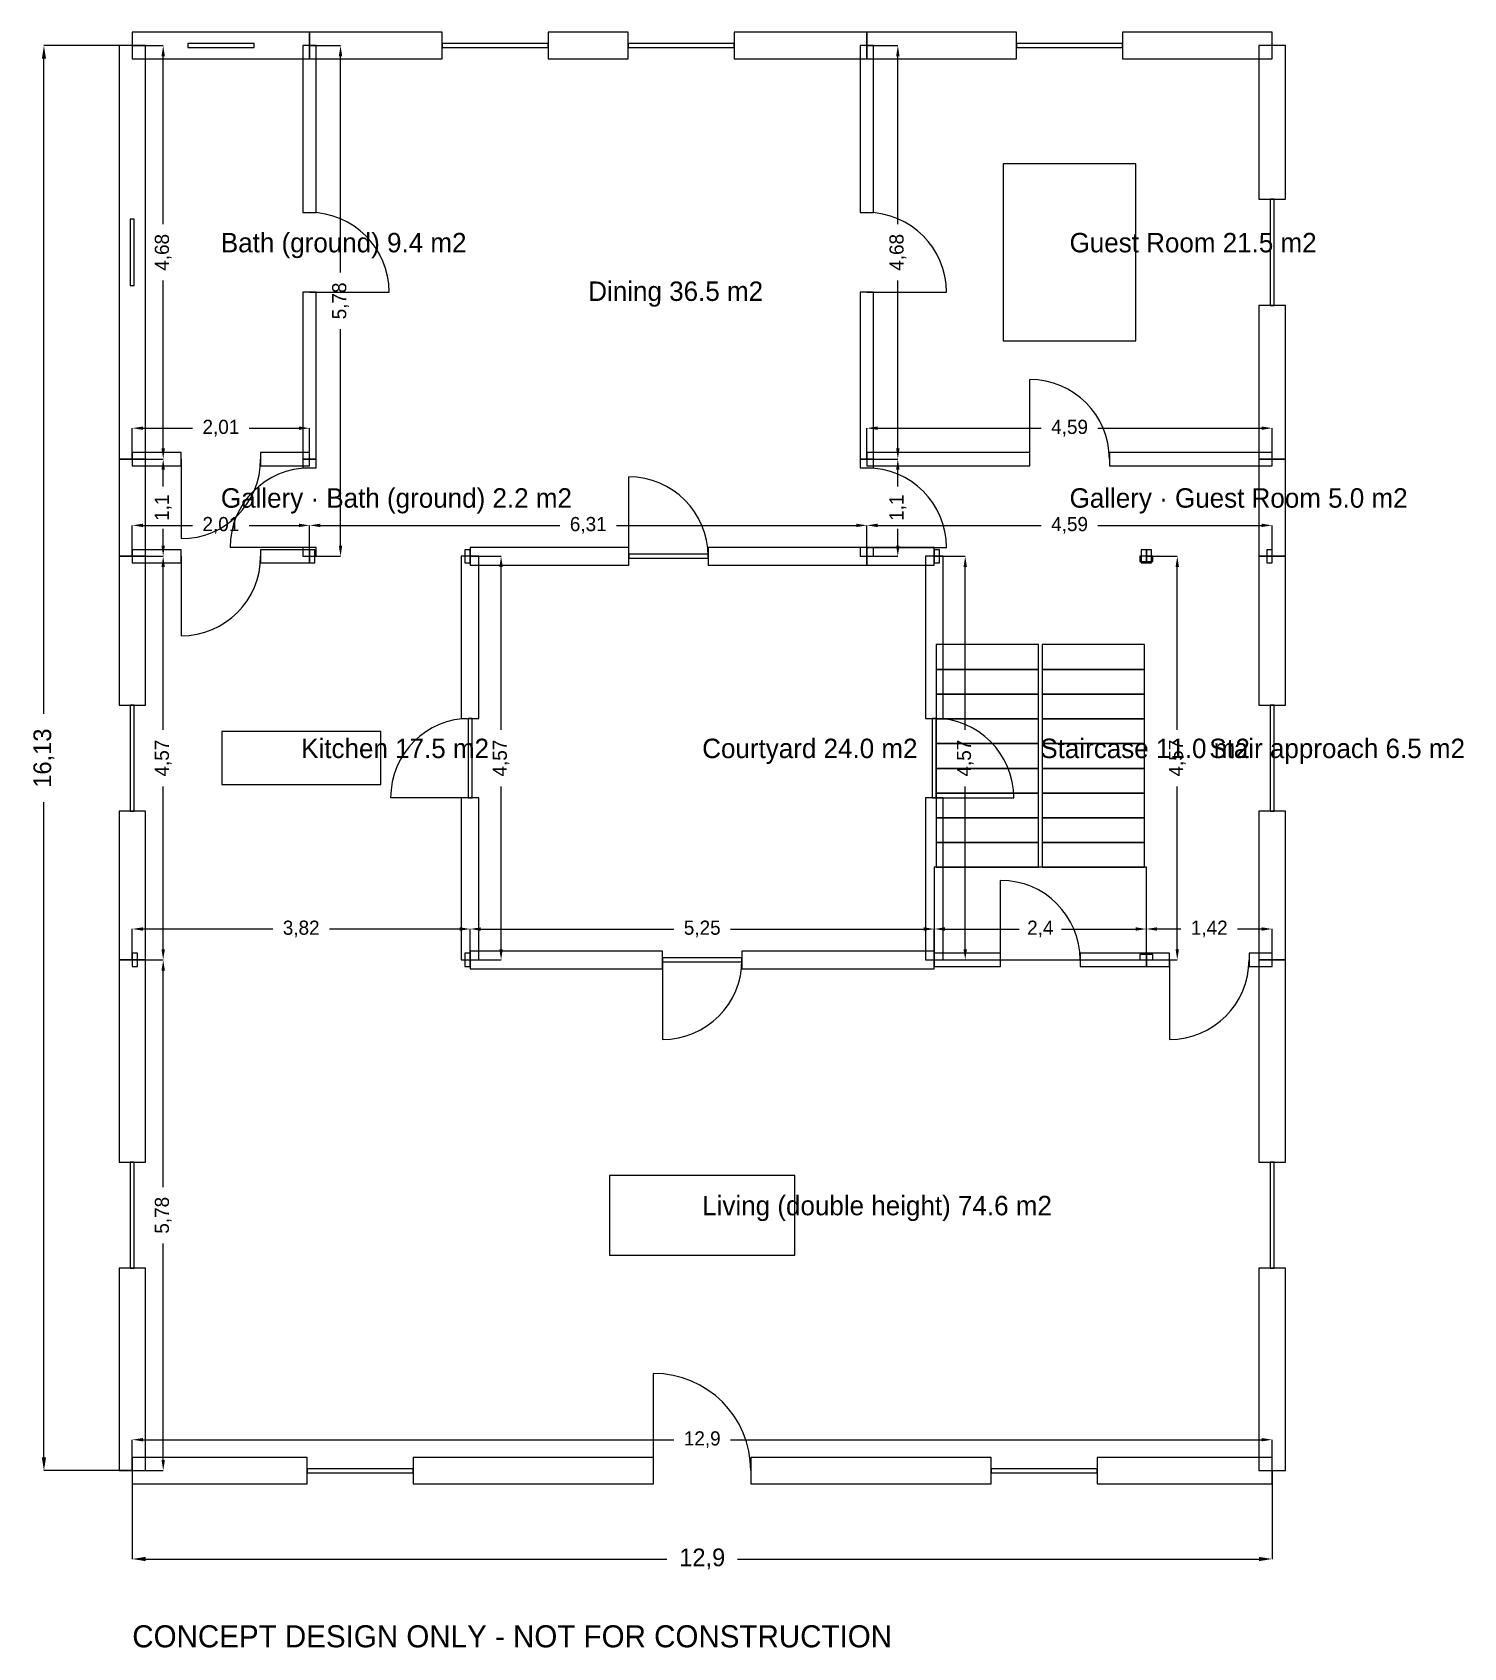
# Model space of a CAD drawing. Header units: metres. Extents: x 1.4 to 17.6, y 3.9 to 22.2.
import ezdxf

# ---------------------------------------------------------------- set-up
doc = ezdxf.new("R2010")
doc.units = ezdxf.units.M
for name, color, linetype in [('dimensions', 8, 'Continuous'), ('doors', 2, 'Continuous'), ('furniture', 3, 'Continuous'), ('labels', 7, 'Continuous'), ('stairs', 6, 'Continuous'), ('walls', 7, 'Continuous'), ('windows', 4, 'Continuous')]:
    doc.layers.add(name, color=color, linetype=linetype)
doc.dimstyles.get("Standard").update_dxf_attribs({"dimtxt": 2.5, "dimasz": 2.5, "dimexe": 1.25, "dimexo": 0.625, "dimtad": 1, "dimcen": 2.5, "dimazin": 3, "dimtfac": 1, "dimtmove": 0, "dimatfit": 3})

# ---------------------------------------------------------------- blocks, each defined once
blk = doc.blocks.new('_CLOSEDFILLED')
at = {"color": 0, "linetype": 'BYBLOCK'}
blk.add_solid([(-1, 0.16), (0, 0), (-1, -0.16)], dxfattribs=at)
blk = doc.blocks.new('*D1')
for p, q in [((2.549, 5.936), (2.549, 6.286)), ((2.669, 6.286), (8.68, 6.286)), ((9.32, 6.286), (15.331, 6.286)), ((15.451, 5.936), (15.451, 6.286))]:
    blk.add_line(p, q)
at = {"layer": 'Defpoints'}
for p in [(2.549, 6.286), (2.549, 5.936), (15.451, 5.936)]:
    blk.add_point(p, dxfattribs=at)
at = {"layer": 'dimensions', "xscale": 0.12, "yscale": 0.12, "rotation": 180}
blk.add_blockref('_CLOSEDFILLED', (2.549, 6.286), dxfattribs=at)
at = {"layer": 'dimensions', "xscale": 0.12, "yscale": 0.12}
blk.add_blockref('_CLOSEDFILLED', (15.451, 6.286), dxfattribs=at)
at = {"layer": 'dimensions', "insert": (9, 6.286), "char_height": 0.16, "attachment_point": 5}
blk.add_mtext('12,9', dxfattribs=at)
blk = doc.blocks.new('*D2')
for p, q in [((2.549, 11.716), (2.899, 11.716)), ((2.899, 9.146), (2.899, 11.596)), ((2.899, 6.056), (2.899, 8.506)), ((2.549, 5.936), (2.899, 5.936))]:
    blk.add_line(p, q)
at = {"layer": 'Defpoints'}
for p in [(2.549, 11.716), (2.549, 5.936), (2.899, 5.936)]:
    blk.add_point(p, dxfattribs=at)
at = {"layer": 'dimensions', "xscale": 0.12, "yscale": 0.12}
for p, rotation in [((2.899, 11.716), 90), ((2.899, 5.936), 270)]:
    blk.add_blockref('_CLOSEDFILLED', p, dxfattribs=dict(at, rotation=rotation))
at = {"layer": 'dimensions', "insert": (2.899, 8.826), "char_height": 0.16, "attachment_point": 5, "rotation": 90}
blk.add_mtext('5,78', dxfattribs=at)
blk = doc.blocks.new('*D3')
for p, q in [((2.549, 17.384), (2.549, 17.734)), ((2.669, 17.734), (3.232, 17.734)), ((3.872, 17.734), (4.436, 17.734)), ((4.556, 17.384), (4.556, 17.734))]:
    blk.add_line(p, q)
at = {"layer": 'Defpoints'}
for p in [(2.549, 17.734), (2.549, 17.384), (4.556, 17.384)]:
    blk.add_point(p, dxfattribs=at)
at = {"layer": 'dimensions', "xscale": 0.12, "yscale": 0.12, "rotation": 180}
blk.add_blockref('_CLOSEDFILLED', (2.549, 17.734), dxfattribs=at)
at = {"layer": 'dimensions', "xscale": 0.12, "yscale": 0.12}
blk.add_blockref('_CLOSEDFILLED', (4.556, 17.734), dxfattribs=at)
at = {"layer": 'dimensions', "insert": (3.552, 17.734), "char_height": 0.16, "attachment_point": 5}
blk.add_mtext('2,01', dxfattribs=at)
blk = doc.blocks.new('*D4')
for p, q in [((2.549, 22.064), (2.899, 22.064)), ((2.899, 20.044), (2.899, 21.944)), ((2.899, 17.504), (2.899, 19.404)), ((2.549, 17.384), (2.899, 17.384))]:
    blk.add_line(p, q)
at = {"layer": 'Defpoints'}
for p in [(2.549, 22.064), (2.549, 17.384), (2.899, 17.384)]:
    blk.add_point(p, dxfattribs=at)
at = {"layer": 'dimensions', "xscale": 0.12, "yscale": 0.12}
for p, rotation in [((2.899, 22.064), 90), ((2.899, 17.384), 270)]:
    blk.add_blockref('_CLOSEDFILLED', p, dxfattribs=dict(at, rotation=rotation))
at = {"layer": 'dimensions', "insert": (2.899, 19.724), "char_height": 0.16, "attachment_point": 5, "rotation": 90}
blk.add_mtext('4,68', dxfattribs=at)
blk = doc.blocks.new('*D5')
for p, q in [((2.549, 16.284), (2.549, 16.634)), ((2.669, 16.634), (3.232, 16.634)), ((3.872, 16.634), (4.436, 16.634)), ((4.556, 16.284), (4.556, 16.634))]:
    blk.add_line(p, q)
at = {"layer": 'Defpoints'}
for p in [(2.549, 16.634), (2.549, 16.284), (4.556, 16.284)]:
    blk.add_point(p, dxfattribs=at)
at = {"layer": 'dimensions', "xscale": 0.12, "yscale": 0.12, "rotation": 180}
blk.add_blockref('_CLOSEDFILLED', (2.549, 16.634), dxfattribs=at)
at = {"layer": 'dimensions', "xscale": 0.12, "yscale": 0.12}
blk.add_blockref('_CLOSEDFILLED', (4.556, 16.634), dxfattribs=at)
at = {"layer": 'dimensions', "insert": (3.552, 16.634), "char_height": 0.16, "attachment_point": 5}
blk.add_mtext('2,01', dxfattribs=at)
blk = doc.blocks.new('*D6')
for p, q in [((2.548644, 17.384161), (2.898644, 17.384161)), ((2.898644, 17.074161), (2.898644, 17.264161)), ((2.898644, 16.404161), (2.898644, 16.594161)), ((2.548644, 16.284161), (2.898644, 16.284161))]:
    blk.add_line(p, q)
at = {"layer": 'Defpoints'}
for p in [(2.548644, 17.384161), (2.548644, 16.284161), (2.898644, 16.284161)]:
    blk.add_point(p, dxfattribs=at)
at = {"layer": 'dimensions', "xscale": 0.12, "yscale": 0.12}
for p, rotation in [((2.898644, 17.384161), 90), ((2.898644, 16.284161), 270)]:
    blk.add_blockref('_CLOSEDFILLED', p, dxfattribs=dict(at, rotation=rotation))
at = {"layer": 'dimensions', "insert": (2.898644, 16.834161), "char_height": 0.16, "attachment_point": 5, "rotation": 90}
blk.add_mtext('1,1', dxfattribs=at)
blk = doc.blocks.new('*D7')
for p, q in [((4.556, 16.284), (4.556, 16.634)), ((4.676, 16.634), (7.39, 16.634)), ((8.03, 16.634), (10.744, 16.634)), ((10.864, 16.284), (10.864, 16.634))]:
    blk.add_line(p, q)
at = {"layer": 'Defpoints'}
for p in [(4.556, 16.634), (4.556, 16.284), (10.864, 16.284)]:
    blk.add_point(p, dxfattribs=at)
at = {"layer": 'dimensions', "xscale": 0.12, "yscale": 0.12, "rotation": 180}
blk.add_blockref('_CLOSEDFILLED', (4.556, 16.634), dxfattribs=at)
at = {"layer": 'dimensions', "xscale": 0.12, "yscale": 0.12}
blk.add_blockref('_CLOSEDFILLED', (10.864, 16.634), dxfattribs=at)
at = {"layer": 'dimensions', "insert": (7.71, 16.634), "char_height": 0.16, "attachment_point": 5}
blk.add_mtext('6,31', dxfattribs=at)
blk = doc.blocks.new('*D8')
for p, q in [((4.556, 22.064), (4.906, 22.064)), ((4.906, 19.494), (4.906, 21.944)), ((4.906, 16.404), (4.906, 18.854)), ((4.556, 16.284), (4.906, 16.284))]:
    blk.add_line(p, q)
at = {"layer": 'Defpoints'}
for p in [(4.556, 22.064), (4.556, 16.284), (4.906, 16.284)]:
    blk.add_point(p, dxfattribs=at)
at = {"layer": 'dimensions', "xscale": 0.12, "yscale": 0.12}
for p, rotation in [((4.906, 22.064), 90), ((4.906, 16.284), 270)]:
    blk.add_blockref('_CLOSEDFILLED', p, dxfattribs=dict(at, rotation=rotation))
at = {"layer": 'dimensions', "insert": (4.906, 19.174), "char_height": 0.16, "attachment_point": 5, "rotation": 90}
blk.add_mtext('5,78', dxfattribs=at)
blk = doc.blocks.new('*D9')
for p, q in [((10.864, 17.384), (10.864, 17.734)), ((10.984, 17.734), (12.838, 17.734)), ((13.478, 17.734), (15.331, 17.734)), ((15.451, 17.384), (15.451, 17.734))]:
    blk.add_line(p, q)
at = {"layer": 'Defpoints'}
for p in [(10.864, 17.734), (10.864, 17.384), (15.451, 17.384)]:
    blk.add_point(p, dxfattribs=at)
at = {"layer": 'dimensions', "xscale": 0.12, "yscale": 0.12, "rotation": 180}
blk.add_blockref('_CLOSEDFILLED', (10.864, 17.734), dxfattribs=at)
at = {"layer": 'dimensions', "xscale": 0.12, "yscale": 0.12}
blk.add_blockref('_CLOSEDFILLED', (15.451, 17.734), dxfattribs=at)
at = {"layer": 'dimensions', "insert": (13.158, 17.734), "char_height": 0.16, "attachment_point": 5}
blk.add_mtext('4,59', dxfattribs=at)
blk = doc.blocks.new('*D10')
for p, q in [((10.864, 22.064), (11.214, 22.064)), ((11.214, 20.044), (11.214, 21.944)), ((11.214, 17.504), (11.214, 19.404)), ((10.864, 17.384), (11.214, 17.384))]:
    blk.add_line(p, q)
at = {"layer": 'Defpoints'}
for p in [(10.864, 22.064), (10.864, 17.384), (11.214, 17.384)]:
    blk.add_point(p, dxfattribs=at)
at = {"layer": 'dimensions', "xscale": 0.12, "yscale": 0.12}
for p, rotation in [((11.214, 22.064), 90), ((11.214, 17.384), 270)]:
    blk.add_blockref('_CLOSEDFILLED', p, dxfattribs=dict(at, rotation=rotation))
at = {"layer": 'dimensions', "insert": (11.214, 19.724), "char_height": 0.16, "attachment_point": 5, "rotation": 90}
blk.add_mtext('4,68', dxfattribs=at)
blk = doc.blocks.new('*D11')
for p, q in [((10.864, 16.284), (10.864, 16.634)), ((10.984, 16.634), (12.838, 16.634)), ((13.478, 16.634), (15.331, 16.634)), ((15.451, 16.284), (15.451, 16.634))]:
    blk.add_line(p, q)
at = {"layer": 'Defpoints'}
for p in [(10.864, 16.634), (10.864, 16.284), (15.451, 16.284)]:
    blk.add_point(p, dxfattribs=at)
at = {"layer": 'dimensions', "xscale": 0.12, "yscale": 0.12, "rotation": 180}
blk.add_blockref('_CLOSEDFILLED', (10.864, 16.634), dxfattribs=at)
at = {"layer": 'dimensions', "xscale": 0.12, "yscale": 0.12}
blk.add_blockref('_CLOSEDFILLED', (15.451, 16.634), dxfattribs=at)
at = {"layer": 'dimensions', "insert": (13.158, 16.634), "char_height": 0.16, "attachment_point": 5}
blk.add_mtext('4,59', dxfattribs=at)
blk = doc.blocks.new('*D12')
for p, q in [((10.863725, 17.384161), (11.213725, 17.384161)), ((11.213725, 17.074161), (11.213725, 17.264161)), ((11.213725, 16.404161), (11.213725, 16.594161)), ((10.863725, 16.284161), (11.213725, 16.284161))]:
    blk.add_line(p, q)
at = {"layer": 'Defpoints'}
for p in [(10.863725, 17.384161), (10.863725, 16.284161), (11.213725, 16.284161)]:
    blk.add_point(p, dxfattribs=at)
at = {"layer": 'dimensions', "xscale": 0.12, "yscale": 0.12}
for p, rotation in [((11.213725, 17.384161), 90), ((11.213725, 16.284161), 270)]:
    blk.add_blockref('_CLOSEDFILLED', p, dxfattribs=dict(at, rotation=rotation))
at = {"layer": 'dimensions', "insert": (11.213725, 16.834161), "char_height": 0.16, "attachment_point": 5, "rotation": 90}
blk.add_mtext('1,1', dxfattribs=at)
blk = doc.blocks.new('*D13')
for p, q in [((2.549, 11.716), (2.549, 12.066)), ((2.669, 12.066), (4.141, 12.066)), ((4.781, 12.066), (6.253, 12.066)), ((6.373, 11.716), (6.373, 12.066))]:
    blk.add_line(p, q)
at = {"layer": 'Defpoints'}
for p in [(2.549, 12.066), (2.549, 11.716), (6.373, 11.716)]:
    blk.add_point(p, dxfattribs=at)
at = {"layer": 'dimensions', "xscale": 0.12, "yscale": 0.12, "rotation": 180}
blk.add_blockref('_CLOSEDFILLED', (2.549, 12.066), dxfattribs=at)
at = {"layer": 'dimensions', "xscale": 0.12, "yscale": 0.12}
blk.add_blockref('_CLOSEDFILLED', (6.373, 12.066), dxfattribs=at)
at = {"layer": 'dimensions', "insert": (4.461, 12.066), "char_height": 0.16, "attachment_point": 5}
blk.add_mtext('3,82', dxfattribs=at)
blk = doc.blocks.new('*D14')
for p, q in [((2.548644, 16.284161), (2.898644, 16.284161)), ((2.898644, 14.32), (2.898644, 16.164161)), ((2.898644, 11.835839), (2.898644, 13.68)), ((2.548644, 11.715839), (2.898644, 11.715839))]:
    blk.add_line(p, q)
at = {"layer": 'Defpoints'}
for p in [(2.548644, 16.284161), (2.548644, 11.715839), (2.898644, 11.715839)]:
    blk.add_point(p, dxfattribs=at)
at = {"layer": 'dimensions', "xscale": 0.12, "yscale": 0.12}
for p, rotation in [((2.898644, 16.284161), 90), ((2.898644, 11.715839), 270)]:
    blk.add_blockref('_CLOSEDFILLED', p, dxfattribs=dict(at, rotation=rotation))
at = {"layer": 'dimensions', "insert": (2.898644, 14), "char_height": 0.16, "attachment_point": 5, "rotation": 90}
blk.add_mtext('4,57', dxfattribs=at)
blk = doc.blocks.new('*D15')
for p, q in [((11.626785, 11.715839), (11.626785, 12.065839)), ((11.746785, 12.065839), (12.586785, 12.065839)), ((13.066785, 12.065839), (13.906785, 12.065839)), ((14.026785, 11.715839), (14.026785, 12.065839))]:
    blk.add_line(p, q)
at = {"layer": 'Defpoints'}
for p in [(11.626785, 12.065839), (11.626785, 11.715839), (14.026785, 11.715839)]:
    blk.add_point(p, dxfattribs=at)
at = {"layer": 'dimensions', "xscale": 0.12, "yscale": 0.12, "rotation": 180}
blk.add_blockref('_CLOSEDFILLED', (11.626785, 12.065839), dxfattribs=at)
at = {"layer": 'dimensions', "xscale": 0.12, "yscale": 0.12}
blk.add_blockref('_CLOSEDFILLED', (14.026785, 12.065839), dxfattribs=at)
at = {"layer": 'dimensions', "insert": (12.826785, 12.065839), "char_height": 0.16, "attachment_point": 5}
blk.add_mtext('2,4', dxfattribs=at)
blk = doc.blocks.new('*D16')
for p, q in [((11.626785, 16.284161), (11.976785, 16.284161)), ((11.976785, 14.32), (11.976785, 16.164161)), ((11.976785, 11.835839), (11.976785, 13.68)), ((11.626785, 11.715839), (11.976785, 11.715839))]:
    blk.add_line(p, q)
at = {"layer": 'Defpoints'}
for p in [(11.626785, 16.284161), (11.626785, 11.715839), (11.976785, 11.715839)]:
    blk.add_point(p, dxfattribs=at)
at = {"layer": 'dimensions', "xscale": 0.12, "yscale": 0.12}
for p, rotation in [((11.976785, 16.284161), 90), ((11.976785, 11.715839), 270)]:
    blk.add_blockref('_CLOSEDFILLED', p, dxfattribs=dict(at, rotation=rotation))
at = {"layer": 'dimensions', "insert": (11.976785, 14), "char_height": 0.16, "attachment_point": 5, "rotation": 90}
blk.add_mtext('4,57', dxfattribs=at)
blk = doc.blocks.new('*D17')
for p, q in [((14.027, 11.716), (14.027, 12.066)), ((14.147, 12.066), (14.419, 12.066)), ((15.059, 12.066), (15.331, 12.066)), ((15.451, 11.716), (15.451, 12.066))]:
    blk.add_line(p, q)
at = {"layer": 'Defpoints'}
for p in [(14.027, 12.066), (14.027, 11.716), (15.451, 11.716)]:
    blk.add_point(p, dxfattribs=at)
at = {"layer": 'dimensions', "xscale": 0.12, "yscale": 0.12, "rotation": 180}
blk.add_blockref('_CLOSEDFILLED', (14.027, 12.066), dxfattribs=at)
at = {"layer": 'dimensions', "xscale": 0.12, "yscale": 0.12}
blk.add_blockref('_CLOSEDFILLED', (15.451, 12.066), dxfattribs=at)
at = {"layer": 'dimensions', "insert": (14.739, 12.066), "char_height": 0.16, "attachment_point": 5}
blk.add_mtext('1,42', dxfattribs=at)
blk = doc.blocks.new('*D18')
for p, q in [((14.026785, 16.284161), (14.376785, 16.284161)), ((14.376785, 14.32), (14.376785, 16.164161)), ((14.376785, 11.835839), (14.376785, 13.68)), ((14.026785, 11.715839), (14.376785, 11.715839))]:
    blk.add_line(p, q)
at = {"layer": 'Defpoints'}
for p in [(14.026785, 16.284161), (14.026785, 11.715839), (14.376785, 11.715839)]:
    blk.add_point(p, dxfattribs=at)
at = {"layer": 'dimensions', "xscale": 0.12, "yscale": 0.12}
for p, rotation in [((14.376785, 16.284161), 90), ((14.376785, 11.715839), 270)]:
    blk.add_blockref('_CLOSEDFILLED', p, dxfattribs=dict(at, rotation=rotation))
at = {"layer": 'dimensions', "insert": (14.376785, 14), "char_height": 0.16, "attachment_point": 5, "rotation": 90}
blk.add_mtext('4,57', dxfattribs=at)
blk = doc.blocks.new('*D19')
for p, q in [((6.373215, 11.715839), (6.373215, 12.065839)), ((6.493215, 12.065839), (8.68, 12.065839)), ((9.32, 12.065839), (11.506785, 12.065839)), ((11.626785, 11.715839), (11.626785, 12.065839))]:
    blk.add_line(p, q)
at = {"layer": 'Defpoints'}
for p in [(6.373215, 12.065839), (6.373215, 11.715839), (11.626785, 11.715839)]:
    blk.add_point(p, dxfattribs=at)
at = {"layer": 'dimensions', "xscale": 0.12, "yscale": 0.12, "rotation": 180}
blk.add_blockref('_CLOSEDFILLED', (6.373215, 12.065839), dxfattribs=at)
at = {"layer": 'dimensions', "xscale": 0.12, "yscale": 0.12}
blk.add_blockref('_CLOSEDFILLED', (11.626785, 12.065839), dxfattribs=at)
at = {"layer": 'dimensions', "insert": (9, 12.065839), "char_height": 0.16, "attachment_point": 5}
blk.add_mtext('5,25', dxfattribs=at)
blk = doc.blocks.new('*D20')
for p, q in [((6.373215, 16.284161), (6.723215, 16.284161)), ((6.723215, 14.32), (6.723215, 16.164161)), ((6.723215, 11.835839), (6.723215, 13.68)), ((6.373215, 11.715839), (6.723215, 11.715839))]:
    blk.add_line(p, q)
at = {"layer": 'Defpoints'}
for p in [(6.373215, 16.284161), (6.373215, 11.715839), (6.723215, 11.715839)]:
    blk.add_point(p, dxfattribs=at)
at = {"layer": 'dimensions', "xscale": 0.12, "yscale": 0.12}
for p, rotation in [((6.723215, 16.284161), 90), ((6.723215, 11.715839), 270)]:
    blk.add_blockref('_CLOSEDFILLED', p, dxfattribs=dict(at, rotation=rotation))
at = {"layer": 'dimensions', "insert": (6.723215, 14), "char_height": 0.16, "attachment_point": 5, "rotation": 90}
blk.add_mtext('4,57', dxfattribs=at)
blk = doc.blocks.new('*D21')
for p, q in [((2.549, 5.936), (2.549, 4.936)), ((15.451, 5.936), (15.451, 4.936)), ((2.699, 4.936), (8.6, 4.936)), ((9.4, 4.936), (15.301, 4.936))]:
    blk.add_line(p, q)
at = {"layer": 'Defpoints'}
for p in [(2.549, 5.936), (15.451, 5.936), (2.549, 4.936)]:
    blk.add_point(p, dxfattribs=at)
at = {"layer": 'dimensions', "xscale": 0.15, "yscale": 0.15, "rotation": 180}
blk.add_blockref('_CLOSEDFILLED', (2.549, 4.936), dxfattribs=at)
at = {"layer": 'dimensions', "xscale": 0.15, "yscale": 0.15}
blk.add_blockref('_CLOSEDFILLED', (15.451, 4.936), dxfattribs=at)
at = {"layer": 'dimensions', "insert": (9, 4.936), "char_height": 0.2, "attachment_point": 5}
blk.add_mtext('12,9', dxfattribs=at)
blk = doc.blocks.new('*D22')
for p, q in [((2.549, 22.064), (1.549, 22.064)), ((1.549, 14.5), (1.549, 21.914)), ((1.549, 6.086), (1.549, 13.5)), ((2.549, 5.936), (1.549, 5.936))]:
    blk.add_line(p, q)
at = {"layer": 'Defpoints'}
for p in [(2.549, 22.064), (1.549, 5.936), (2.549, 5.936)]:
    blk.add_point(p, dxfattribs=at)
at = {"layer": 'dimensions', "xscale": 0.15, "yscale": 0.15}
for p, rotation in [((1.549, 22.064), 90), ((1.549, 5.936), 270)]:
    blk.add_blockref('_CLOSEDFILLED', p, dxfattribs=dict(at, rotation=rotation))
at = {"layer": 'dimensions', "insert": (1.549, 14), "char_height": 0.2, "attachment_point": 5, "rotation": 90}
blk.add_mtext('16,13', dxfattribs=at)

msp = doc.modelspace()

# ---------------------------------------------------------------- linework, layer by layer
at = {"layer": 'doors'}
for p, q in [((4.556, 19.274), (5.456, 19.274)), ((10.864, 19.274), (11.764, 19.274)), ((12.708, 17.384), (12.708, 18.284)), ((3.102, 17.384), (3.102, 16.484)), ((8.168, 16.284), (8.168, 17.184)), ((3.102, 16.284), (3.102, 15.384)), ((4.556, 16.384), (3.656, 16.384)), ((10.864, 16.384), (11.764, 16.384)), ((6.373, 13.55), (5.473, 13.55)), ((11.627, 13.55), (12.527, 13.55)), ((12.377, 11.716), (12.377, 12.616)), ((8.55, 11.716), (8.55, 10.816)), ((14.289, 11.716), (14.289, 10.816)), ((8.45, 5.936), (8.45, 7.036))]:
    msp.add_line(p, q, dxfattribs=at)
for centre, radius, start, end in [((4.556, 19.274), 0.9, 0, 90), ((10.864, 19.274), 0.9, 0, 90), ((12.708, 17.384), 0.9, 0, 90), ((3.102, 17.384), 0.9, -90, 0), ((4.556, 16.384), 0.9, 90, 180), ((10.864, 16.384), 0.9, 0, 90), ((8.168, 16.284), 0.9, 0, 90), ((3.102, 16.284), 0.9, -90, 0), ((6.373, 13.55), 0.9, 90, 180), ((11.627, 13.55), 0.9, 0, 90), ((12.377, 11.716), 0.9, 0, 90), ((8.55, 11.716), 0.9, -90, 0), ((14.289, 11.716), 0.9, -90, 0), ((8.45, 5.936), 1.1, 0, 90)]:
    msp.add_arc(centre, radius, start, end, dxfattribs=at)
at = {"layer": 'furniture'}
for points in [[(12.408, 18.724), (13.908, 18.724), (13.908, 20.724), (12.408, 20.724)], [(3.561, 13.7), (5.361, 13.7), (5.361, 14.3), (3.561, 14.3)], [(7.95, 8.376), (10.05, 8.376), (10.05, 9.276), (7.95, 9.276)]]:
    msp.add_lwpolyline(points, close=True, dxfattribs=at)
at = {"layer": 'stairs'}
for points in [[(11.647, 15.004), (12.807, 15.004), (12.807, 15.284), (11.647, 15.284)], [(12.847, 15.004), (14.007, 15.004), (14.007, 15.284), (12.847, 15.284)], [(11.647, 14.724), (12.807, 14.724), (12.807, 15.004), (11.647, 15.004)], [(12.847, 14.724), (14.007, 14.724), (14.007, 15.004), (12.847, 15.004)], [(11.647, 14.444), (12.807, 14.444), (12.807, 14.724), (11.647, 14.724)], [(12.847, 14.444), (14.007, 14.444), (14.007, 14.724), (12.847, 14.724)], [(11.647, 14.164), (12.807, 14.164), (12.807, 14.444), (11.647, 14.444)], [(12.847, 14.164), (14.007, 14.164), (14.007, 14.444), (12.847, 14.444)], [(11.647, 13.884), (12.807, 13.884), (12.807, 14.164), (11.647, 14.164)], [(12.847, 13.884), (14.007, 13.884), (14.007, 14.164), (12.847, 14.164)], [(11.647, 13.604), (12.807, 13.604), (12.807, 13.884), (11.647, 13.884)], [(12.847, 13.604), (14.007, 13.604), (14.007, 13.884), (12.847, 13.884)], [(11.647, 13.324), (12.807, 13.324), (12.807, 13.604), (11.647, 13.604)], [(12.847, 13.324), (14.007, 13.324), (14.007, 13.604), (12.847, 13.604)], [(11.647, 13.044), (12.807, 13.044), (12.807, 13.324), (11.647, 13.324)], [(12.847, 13.044), (14.007, 13.044), (14.007, 13.324), (12.847, 13.324)], [(11.647, 12.764), (12.807, 12.764), (12.807, 13.044), (11.647, 13.044)], [(12.847, 12.764), (14.007, 12.764), (14.007, 13.044), (12.847, 13.044)], [(11.627, 11.716), (14.027, 11.716), (14.027, 12.764), (11.627, 12.764)]]:
    msp.add_lwpolyline(points, close=True, dxfattribs=at)
at = {"layer": 'walls'}
for points in [[(2.549, 21.914), (4.556, 21.914), (4.556, 22.214), (2.549, 22.214)], [(4.556, 21.914), (6.058, 21.914), (6.058, 22.214), (4.556, 22.214)], [(7.258, 21.914), (8.161, 21.914), (8.161, 22.214), (7.258, 22.214)], [(9.361, 21.914), (10.864, 21.914), (10.864, 22.214), (9.361, 22.214)], [(10.864, 21.914), (12.558, 21.914), (12.558, 22.214), (10.864, 22.214)], [(13.758, 21.914), (15.451, 21.914), (15.451, 22.214), (13.758, 22.214)], [(2.399, 17.384), (2.699, 17.384), (2.699, 22.064), (2.399, 22.064)], [(4.481, 20.174), (4.631, 20.174), (4.631, 22.064), (4.481, 22.064)], [(10.789, 20.174), (10.939, 20.174), (10.939, 22.064), (10.789, 22.064)], [(15.301, 20.324), (15.601, 20.324), (15.601, 22.064), (15.301, 22.064)], [(4.481, 17.384), (4.631, 17.384), (4.631, 19.274), (4.481, 19.274)], [(10.789, 17.384), (10.939, 17.384), (10.939, 19.274), (10.789, 19.274)], [(15.301, 17.384), (15.601, 17.384), (15.601, 19.124), (15.301, 19.124)], [(2.399, 16.284), (2.699, 16.284), (2.699, 17.384), (2.399, 17.384)], [(2.549, 17.309), (3.102, 17.309), (3.102, 17.459), (2.549, 17.459)], [(4.002, 17.309), (4.556, 17.309), (4.556, 17.459), (4.002, 17.459)], [(4.481, 17.284), (4.631, 17.284), (4.631, 17.384), (4.481, 17.384)], [(10.789, 17.284), (10.939, 17.284), (10.939, 17.384), (10.789, 17.384)], [(10.864, 17.309), (12.708, 17.309), (12.708, 17.459), (10.864, 17.459)], [(13.608, 17.309), (15.451, 17.309), (15.451, 17.459), (13.608, 17.459)], [(15.301, 16.284), (15.601, 16.284), (15.601, 17.384), (15.301, 17.384)], [(2.399, 14.6), (2.699, 14.6), (2.699, 16.284), (2.399, 16.284)], [(2.549, 16.209), (3.102, 16.209), (3.102, 16.359), (2.549, 16.359)], [(4.002, 16.209), (4.556, 16.209), (4.556, 16.359), (4.002, 16.359)], [(4.481, 16.284), (4.631, 16.284), (4.631, 16.384), (4.481, 16.384)], [(4.556, 16.209), (4.616, 16.209), (4.616, 16.359), (4.556, 16.359)], [(6.273, 14.45), (6.473, 14.45), (6.473, 16.284), (6.273, 16.284)], [(6.313, 16.209), (6.373, 16.209), (6.373, 16.359), (6.313, 16.359)], [(6.373, 16.184), (8.168, 16.184), (8.168, 16.384), (6.373, 16.384)], [(9.068, 16.184), (10.864, 16.184), (10.864, 16.384), (9.068, 16.384)], [(10.789, 16.284), (10.939, 16.284), (10.939, 16.384), (10.789, 16.384)], [(10.864, 16.184), (11.627, 16.184), (11.627, 16.384), (10.864, 16.384)], [(11.527, 14.45), (11.727, 14.45), (11.727, 16.284), (11.527, 16.284)], [(11.627, 16.209), (11.687, 16.209), (11.687, 16.359), (11.627, 16.359)], [(13.952, 16.224), (14.102, 16.224), (14.102, 16.284), (13.952, 16.284)], [(13.967, 16.209), (14.027, 16.209), (14.027, 16.359), (13.967, 16.359)], [(14.027, 16.209), (14.087, 16.209), (14.087, 16.359), (14.027, 16.359)], [(15.301, 14.6), (15.601, 14.6), (15.601, 16.284), (15.301, 16.284)], [(15.391, 16.209), (15.451, 16.209), (15.451, 16.359), (15.391, 16.359)], [(6.273, 11.716), (6.473, 11.716), (6.473, 13.55), (6.273, 13.55)], [(11.527, 11.716), (11.727, 11.716), (11.727, 13.55), (11.527, 13.55)], [(2.399, 11.716), (2.699, 11.716), (2.699, 13.4), (2.399, 13.4)], [(15.301, 11.716), (15.601, 11.716), (15.601, 13.4), (15.301, 13.4)], [(2.399, 9.426), (2.699, 9.426), (2.699, 11.716), (2.399, 11.716)], [(2.549, 11.641), (2.609, 11.641), (2.609, 11.791), (2.549, 11.791)], [(6.313, 11.641), (6.373, 11.641), (6.373, 11.791), (6.313, 11.791)], [(6.373, 11.616), (8.55, 11.616), (8.55, 11.816), (6.373, 11.816)], [(9.45, 11.616), (11.627, 11.616), (11.627, 11.816), (9.45, 11.816)], [(11.627, 11.641), (12.377, 11.641), (12.377, 11.791), (11.627, 11.791)], [(13.277, 11.641), (14.027, 11.641), (14.027, 11.791), (13.277, 11.791)], [(13.952, 11.716), (14.102, 11.716), (14.102, 11.776), (13.952, 11.776)], [(14.027, 11.641), (14.289, 11.641), (14.289, 11.791), (14.027, 11.791)], [(15.189, 11.641), (15.451, 11.641), (15.451, 11.791), (15.189, 11.791)], [(15.301, 9.426), (15.601, 9.426), (15.601, 11.716), (15.301, 11.716)], [(2.399, 5.936), (2.699, 5.936), (2.699, 8.226), (2.399, 8.226)], [(15.301, 5.936), (15.601, 5.936), (15.601, 8.226), (15.301, 8.226)], [(2.549, 5.786), (4.529, 5.786), (4.529, 6.086), (2.549, 6.086)], [(5.729, 5.786), (8.45, 5.786), (8.45, 6.086), (5.729, 6.086)], [(9.55, 5.786), (12.271, 5.786), (12.271, 6.086), (9.55, 6.086)], [(13.471, 5.786), (15.451, 5.786), (15.451, 6.086), (13.471, 6.086)]]:
    msp.add_lwpolyline(points, close=True, dxfattribs=at)
at = {"layer": 'windows'}
for points in [[(3.177, 22.042), (3.927, 22.042), (3.927, 22.087), (3.177, 22.087)], [(6.058, 22.042), (7.258, 22.042), (7.258, 22.087), (6.058, 22.087)], [(8.161, 22.042), (9.361, 22.042), (9.361, 22.087), (8.161, 22.087)], [(12.558, 22.042), (13.758, 22.042), (13.758, 22.087), (12.558, 22.087)], [(15.429, 19.124), (15.474, 19.124), (15.474, 20.324), (15.429, 20.324)], [(2.526, 19.349), (2.571, 19.349), (2.571, 20.099), (2.526, 20.099)], [(8.168, 16.262), (9.068, 16.262), (9.068, 16.307), (8.168, 16.307)], [(2.526, 13.4), (2.571, 13.4), (2.571, 14.6), (2.526, 14.6)], [(6.351, 13.55), (6.396, 13.55), (6.396, 14.45), (6.351, 14.45)], [(11.604, 13.55), (11.649, 13.55), (11.649, 14.45), (11.604, 14.45)], [(15.429, 13.4), (15.474, 13.4), (15.474, 14.6), (15.429, 14.6)], [(8.55, 11.693), (9.45, 11.693), (9.45, 11.738), (8.55, 11.738)], [(2.526, 8.226), (2.571, 8.226), (2.571, 9.426), (2.526, 9.426)], [(15.429, 8.226), (15.474, 8.226), (15.474, 9.426), (15.429, 9.426)], [(4.529, 5.913), (5.729, 5.913), (5.729, 5.958), (4.529, 5.958)], [(12.271, 5.913), (13.471, 5.913), (13.471, 5.958), (12.271, 5.958)]]:
    msp.add_lwpolyline(points, close=True, dxfattribs=at)

# ---------------------------------------------------------------- texts
msp.add_text('CONCEPT DESIGN ONLY - NOT FOR CONSTRUCTION', height=0.25).set_placement((2.549, 3.936))
at = {"layer": 'labels'}
for s, p in [('Bath (ground) 9.4 m2', (3.552, 19.724)), ('Guest Room 21.5 m2', (13.158, 19.724)), ('Dining 36.5 m2', (7.71, 19.174)), ('Gallery · Bath (ground) 2.2 m2', (3.552, 16.834)), ('Gallery · Guest Room 5.0 m2', (13.158, 16.834)), ('Kitchen 17.5 m2', (4.461, 14)), ('Courtyard 24.0 m2', (9, 14)), ('Staircase 11.0 m2', (12.827, 14)), ('Stair approach 6.5 m2', (14.739, 14)), ('Living (double height) 74.6 m2', (9, 8.826))]:
    msp.add_text(s, height=0.22, dxfattribs=at).set_placement(p)

# ---------------------------------------------------------------- dimensions: what is measured, and where the dimension line sits
at = {"layer": 'dimensions'}
for base, p1, p2, override, picture, middle in [((1.549, 5.936), (2.549, 5.936), (2.549, 22.064), {"dimtxt": 0.2, "dimasz": 0.15}, '*D22', (1.549, 14)), ((2.899, 17.384), (2.549, 17.384), (2.549, 22.064), {"dimtxt": 0.16, "dimasz": 0.12}, '*D4', (2.899, 19.724)), ((4.906, 16.284), (4.556, 16.284), (4.556, 22.064), {"dimtxt": 0.16, "dimasz": 0.12}, '*D8', (4.906, 19.174)), ((11.214, 17.384), (10.864, 17.384), (10.864, 22.064), {"dimtxt": 0.16, "dimasz": 0.12}, '*D10', (11.214, 19.724)), ((2.899, 16.284), (2.549, 16.284), (2.549, 17.384), {"dimtxt": 0.16, "dimasz": 0.12}, '*D6', (2.899, 16.834)), ((11.214, 16.284), (10.864, 16.284), (10.864, 17.384), {"dimtxt": 0.16, "dimasz": 0.12}, '*D12', (11.214, 16.834)), ((2.899, 11.716), (2.549, 11.716), (2.549, 16.284), {"dimtxt": 0.16, "dimasz": 0.12}, '*D14', (2.899, 14)), ((6.723, 11.716), (6.373, 11.716), (6.373, 16.284), {"dimtxt": 0.16, "dimasz": 0.12}, '*D20', (6.723, 14)), ((11.977, 11.716), (11.627, 11.716), (11.627, 16.284), {"dimtxt": 0.16, "dimasz": 0.12}, '*D16', (11.977, 14)), ((14.377, 11.716), (14.027, 11.716), (14.027, 16.284), {"dimtxt": 0.16, "dimasz": 0.12}, '*D18', (14.377, 14)), ((2.899, 5.936), (2.549, 5.936), (2.549, 11.716), {"dimtxt": 0.16, "dimasz": 0.12}, '*D2', (2.899, 8.826))]:
    dim = msp.add_linear_dim(base=base, p1=p1, p2=p2, angle=90, dimstyle='Standard', override=override, dxfattribs=at)
    dim.commit()
    dim.dimension.update_dxf_attribs({"geometry": picture, "text_midpoint": middle})
for base, p1, p2, override, picture, middle in [((2.549, 17.734), (2.549, 17.384), (4.556, 17.384), {"dimtxt": 0.16, "dimasz": 0.12}, '*D3', (3.552, 17.734)), ((10.864, 17.734), (10.864, 17.384), (15.451, 17.384), {"dimtxt": 0.16, "dimasz": 0.12}, '*D9', (13.158, 17.734)), ((2.549, 16.634), (2.549, 16.284), (4.556, 16.284), {"dimtxt": 0.16, "dimasz": 0.12}, '*D5', (3.552, 16.634)), ((4.556, 16.634), (4.556, 16.284), (10.864, 16.284), {"dimtxt": 0.16, "dimasz": 0.12}, '*D7', (7.71, 16.634)), ((10.864, 16.634), (10.864, 16.284), (15.451, 16.284), {"dimtxt": 0.16, "dimasz": 0.12}, '*D11', (13.158, 16.634)), ((2.549, 12.066), (2.549, 11.716), (6.373, 11.716), {"dimtxt": 0.16, "dimasz": 0.12}, '*D13', (4.461, 12.066)), ((6.373, 12.066), (6.373, 11.716), (11.627, 11.716), {"dimtxt": 0.16, "dimasz": 0.12}, '*D19', (9, 12.066)), ((11.627, 12.066), (11.627, 11.716), (14.027, 11.716), {"dimtxt": 0.16, "dimasz": 0.12}, '*D15', (12.827, 12.066)), ((14.027, 12.066), (14.027, 11.716), (15.451, 11.716), {"dimtxt": 0.16, "dimasz": 0.12}, '*D17', (14.739, 12.066)), ((2.549, 6.286), (2.549, 5.936), (15.451, 5.936), {"dimtxt": 0.16, "dimasz": 0.12}, '*D1', (9, 6.286)), ((2.549, 4.936), (2.549, 5.936), (15.451, 5.936), {"dimtxt": 0.2, "dimasz": 0.15}, '*D21', (9, 4.936))]:
    dim = msp.add_linear_dim(base=base, p1=p1, p2=p2, dimstyle='Standard', override=override, dxfattribs=at)
    dim.commit()
    dim.dimension.update_dxf_attribs({"geometry": picture, "text_midpoint": middle})

doc.saveas('drawing.dxf')
